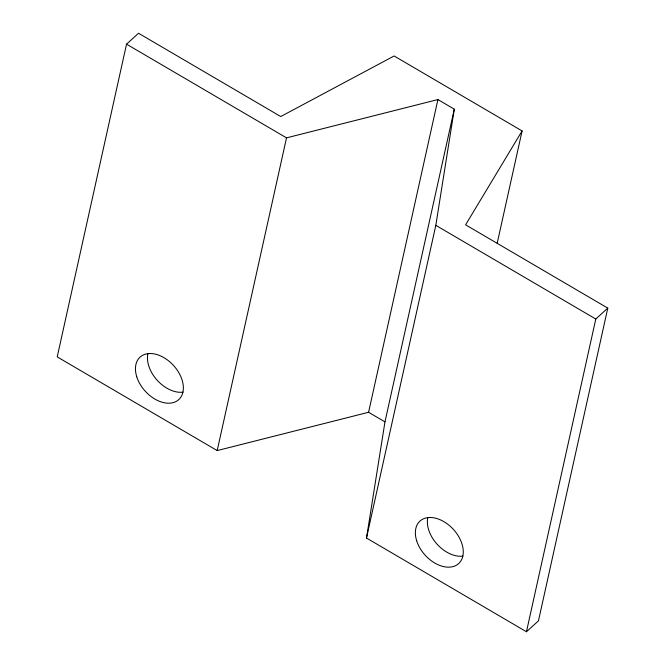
<?xml version="1.0" encoding="UTF-8"?>
<svg xmlns="http://www.w3.org/2000/svg" width="665" height="665" viewBox="0 0 665 665"><rect width="100%" height="100%" fill="white"/><g stroke="black" fill="none" stroke-linecap="round" stroke-linejoin="round"><path stroke-width="1" d="M522.092 130.939L465.591 224.828L607.785 308.119L538.459 620.844L526.456 631.75L366.49 538.043L384.969 421.884L454.295 109.168L437.911 99.567L286.515 137.863L126.541 44.156L138.544 33.25L280.738 116.541L394.112 55.976L522.092 130.939L497.187 243.274M366.49 538.043L435.816 225.327L454.295 109.168M126.541 44.156L57.215 356.881L217.189 450.587L368.585 412.283L384.969 421.884M217.189 450.587L286.515 137.863M368.585 412.283L437.911 99.567M526.456 631.75L595.79 319.034L607.785 308.119M435.816 225.327L595.79 319.034M462.923 556.123A28.736 19.119 47.7 0 1 437.229 544.352A28.736 19.119 47.7 0 1 427.803 517.653M183.016 392.159A28.736 19.119 47.7 0 1 157.314 380.388A28.736 19.119 47.7 0 1 147.896 353.689M416.664 540.753A28.736 19.119 47.7 0 0 457.387 564.602A28.736 19.119 47.7 0 0 443.904 521.651A28.736 19.119 47.7 0 0 416.664 540.753M136.757 376.781A28.736 19.119 47.7 0 0 177.48 400.638A28.736 19.119 47.7 0 0 163.997 357.687A28.736 19.119 47.7 0 0 136.757 376.781"/></g></svg>
